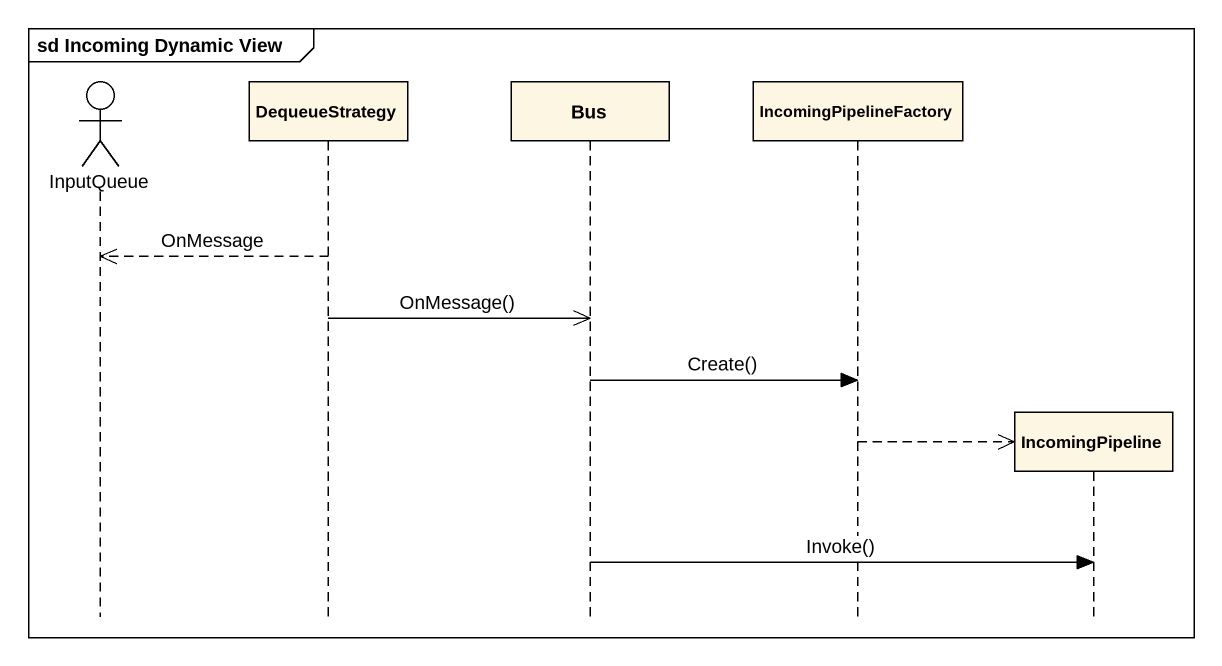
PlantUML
@startuml
mainframe sd Incoming Dynamic View
hide footbox
actor InputQueue
participant DequeueStrategy
participant Bus
participant IncomingPipelineFactory
participant IncomingPipeline

DequeueStrategy -->> InputQueue : OnMessage
DequeueStrategy ->> Bus : OnMessage()
Bus -> IncomingPipelineFactory : Create()
IncomingPipelineFactory -->> IncomingPipeline **
Bus -> IncomingPipeline : Invoke()
@enduml
